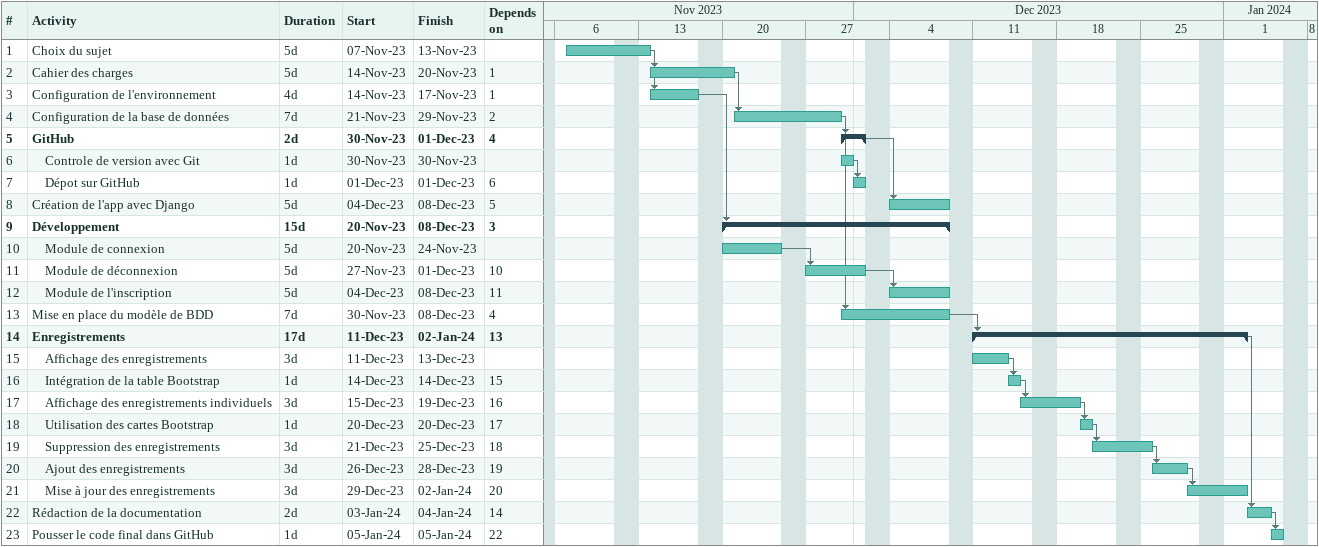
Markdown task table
| ID | Level | Task | Duration | Start | Finish | Predecessors |
|---|---|---|---|---|---|---|
| 1 | 1 | Choix du sujet | 5d | 2023-11-07 | 2023-11-13 |  |
| 2 | 1 | Cahier des charges | 5d | 2023-11-14 | 2023-11-20 | 1 |
| 3 | 1 | Configuration de l'environnement | 4d | 2023-11-14 | 2023-11-17 | 1 |
| 4 | 1 | Configuration de la base de données | 7d | 2023-11-21 | 2023-11-29 | 2 |
| 5 | 1 | **GitHub** | 2d | 2023-11-30 | 2023-12-01 | 4 |
| 6 | 2 | Controle de version avec Git | 1d | 2023-11-30 | 2023-11-30 |  |
| 7 | 2 | Dépot sur GitHub | 1d | 2023-12-01 | 2023-12-01 | 6 |
| 8 | 1 | Création de l'app avec Django | 5d | 2023-12-04 | 2023-12-08 | 5 |
| 9 | 1 | **Développement** | 15d | 2023-11-20 | 2023-12-08 | 3 |
| 10 | 2 | Module de connexion | 5d | 2023-11-20 | 2023-11-24 |  |
| 11 | 2 | Module de déconnexion | 5d | 2023-11-27 | 2023-12-01 | 10 |
| 12 | 2 | Module de l'inscription | 5d | 2023-12-04 | 2023-12-08 | 11 |
| 13 | 1 | Mise en place du modèle de BDD | 7d | 2023-11-30 | 2023-12-08 | 4 |
| 14 | 1 | **Enregistrements** | 17d | 2023-12-11 | 2024-01-02 | 13 |
| 15 | 2 | Affichage des enregistrements | 3d | 2023-12-11 | 2023-12-13 |  |
| 16 | 2 | Intégration de la table Bootstrap | 1d | 2023-12-14 | 2023-12-14 | 15 |
| 17 | 2 | Affichage des enregistrements individuels | 3d | 2023-12-15 | 2023-12-19 | 16 |
| 18 | 2 | Utilisation des cartes Bootstrap | 1d | 2023-12-20 | 2023-12-20 | 17 |
| 19 | 2 | Suppression des enregistrements | 3d | 2023-12-21 | 2023-12-25 | 18 |
| 20 | 2 | Ajout des enregistrements | 3d | 2023-12-26 | 2023-12-28 | 19 |
| 21 | 2 | Mise à jour des enregistrements | 3d | 2023-12-29 | 2024-01-02 | 20 |
| 22 | 1 | Rédaction de la documentation | 2d | 2024-01-03 | 2024-01-04 | 14 |
| 23 | 1 | Pousser le code final dans GitHub | 1d | 2024-01-05 | 2024-01-05 | 22 |
